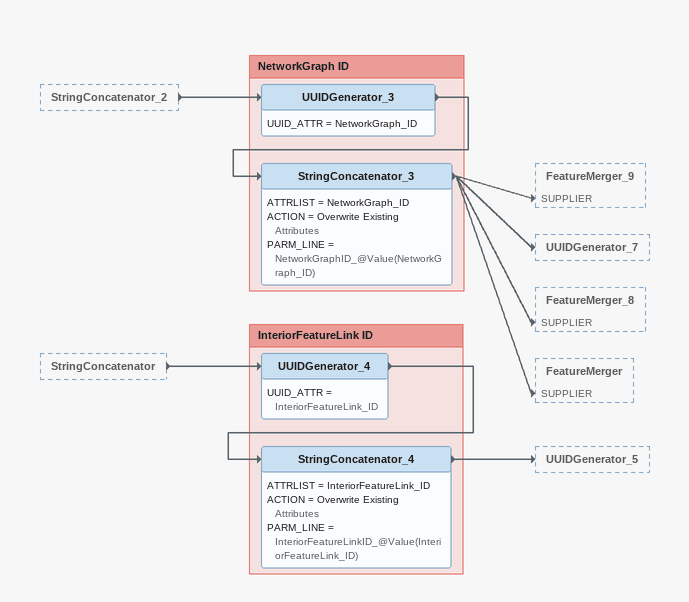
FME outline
StringConcatenator_2 [outside]
    -> UUIDGenerator_3
StringConcatenator [outside]
    -> UUIDGenerator_4

Bookmark: NetworkGraph ID
UUIDGenerator_3
    UUID_ATTR = NetworkGraph_ID
    -> StringConcatenator_3
StringConcatenator_3
    ATTRLIST = NetworkGraph_ID
    ACTION = Overwrite Existing Attributes
    PARM_LINE = NetworkGraphID_@Value(NetworkGraph_ID)
    -> FeatureMerger_9 [SUPPLIER]
    -> UUIDGenerator_7
    -> FeatureMerger_8 [SUPPLIER]
    -> FeatureMerger [SUPPLIER]

Bookmark: InteriorFeatureLink ID
UUIDGenerator_4
    UUID_ATTR = InteriorFeatureLink_ID
    -> StringConcatenator_4
StringConcatenator_4
    ATTRLIST = InteriorFeatureLink_ID
    ACTION = Overwrite Existing Attributes
    PARM_LINE = InteriorFeatureLinkID_@Value(InteriorFeatureLink_ID)
    -> UUIDGenerator_5
